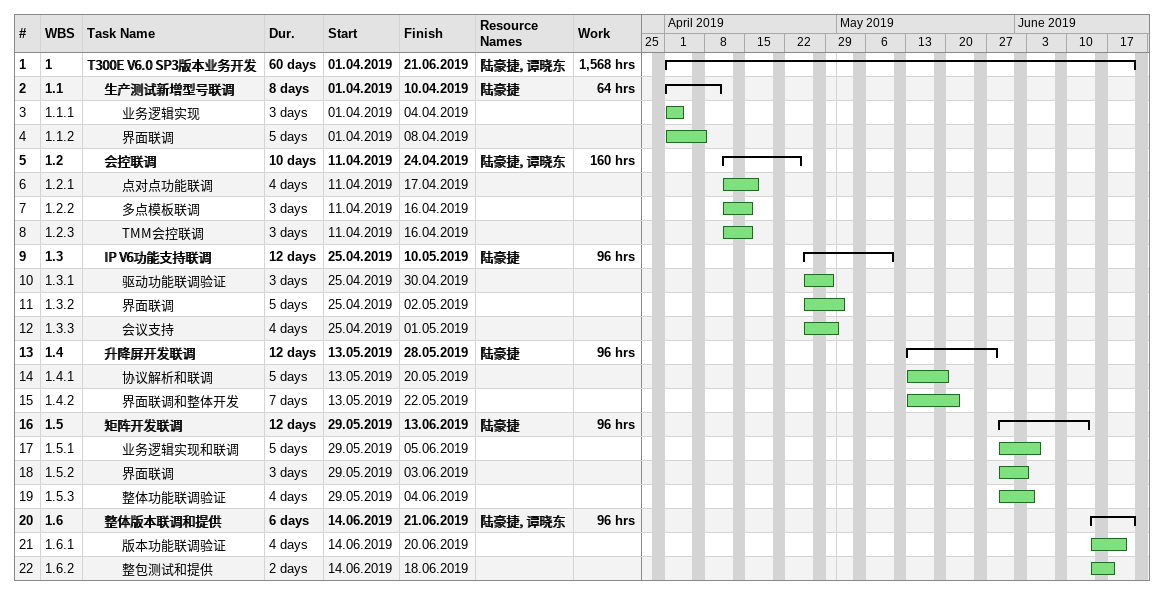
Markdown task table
| ID | WBS | Task | Duration | Start | Finish | Resources | Work (h) |
|---|---|---|---|---|---|---|---|
| 1 | 1 | **T300E V6.0 SP3版本业务开发** | 60d | 2019-04-01 | 2019-06-21 | 陆豪捷, 谭晓东 | 1568 |
| 2 | 1.1 | **生产测试新增型号联调** | 8d | 2019-04-01 | 2019-04-10 | 陆豪捷 | 64 |
| 3 | 1.1.1 | 业务逻辑实现 | 3d | 2019-04-01 | 2019-04-04 |  |  |
| 4 | 1.1.2 | 界面联调 | 5d | 2019-04-01 | 2019-04-08 |  |  |
| 5 | 1.2 | **会控联调** | 10d | 2019-04-11 | 2019-04-24 | 陆豪捷, 谭晓东 | 160 |
| 6 | 1.2.1 | 点对点功能联调 | 4d | 2019-04-11 | 2019-04-17 |  |  |
| 7 | 1.2.2 | 多点模板联调 | 3d | 2019-04-11 | 2019-04-16 |  |  |
| 8 | 1.2.3 | TMM会控联调 | 3d | 2019-04-11 | 2019-04-16 |  |  |
| 9 | 1.3 | **IP V6功能支持联调** | 12d | 2019-04-25 | 2019-05-10 | 陆豪捷 | 96 |
| 10 | 1.3.1 | 驱动功能联调验证 | 3d | 2019-04-25 | 2019-04-30 |  |  |
| 11 | 1.3.2 | 界面联调 | 5d | 2019-04-25 | 2019-05-02 |  |  |
| 12 | 1.3.3 | 会议支持 | 4d | 2019-04-25 | 2019-05-01 |  |  |
| 13 | 1.4 | **升降屏开发联调** | 12d | 2019-05-13 | 2019-05-28 | 陆豪捷 | 96 |
| 14 | 1.4.1 | 协议解析和联调 | 5d | 2019-05-13 | 2019-05-20 |  |  |
| 15 | 1.4.2 | 界面联调和整体开发 | 7d | 2019-05-13 | 2019-05-22 |  |  |
| 16 | 1.5 | **矩阵开发联调** | 12d | 2019-05-29 | 2019-06-13 | 陆豪捷 | 96 |
| 17 | 1.5.1 | 业务逻辑实现和联调 | 5d | 2019-05-29 | 2019-06-05 |  |  |
| 18 | 1.5.2 | 界面联调 | 3d | 2019-05-29 | 2019-06-03 |  |  |
| 19 | 1.5.3 | 整体功能联调验证 | 4d | 2019-05-29 | 2019-06-04 |  |  |
| 20 | 1.6 | **整体版本联调和提供** | 6d | 2019-06-14 | 2019-06-21 | 陆豪捷, 谭晓东 | 96 |
| 21 | 1.6.1 | 版本功能联调验证 | 4d | 2019-06-14 | 2019-06-20 |  |  |
| 22 | 1.6.2 | 整包测试和提供 | 2d | 2019-06-14 | 2019-06-18 |  |  |
